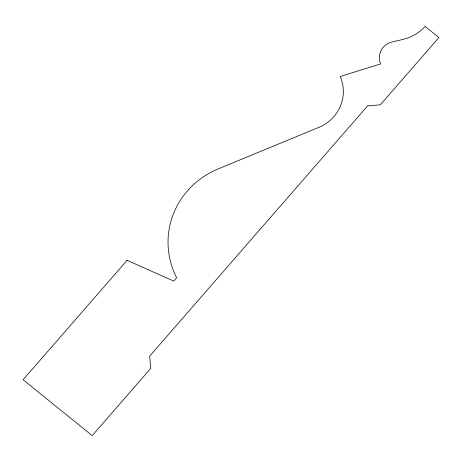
<?xml version="1.0" encoding="UTF-8"?>
<svg xmlns="http://www.w3.org/2000/svg" width="462" height="462" viewBox="0 0 462 462"><rect width="100%" height="100%" fill="white"/><g stroke="black" fill="none" stroke-linecap="round" stroke-linejoin="round"><path stroke-width="0.69" d="M127.108 260.325L23.1 379.735L92.209 435.614L150.791 368.347L149.659 356.127L367.625 105.873L380.313 104.828L438.9 37.561L425.08 26.386A43.249 41.638 2.7 0 1 402.708 39.489L392.18 41.944A16.886 16.257 2.7 0 0 380.607 63.923L340.217 76.49A40.633 39.114 2.7 0 1 318.844 127.368L218.156 168.936A83.12 80.018 2.7 0 0 176.675 277.783L173.787 281.104L127.108 260.325"/></g></svg>
